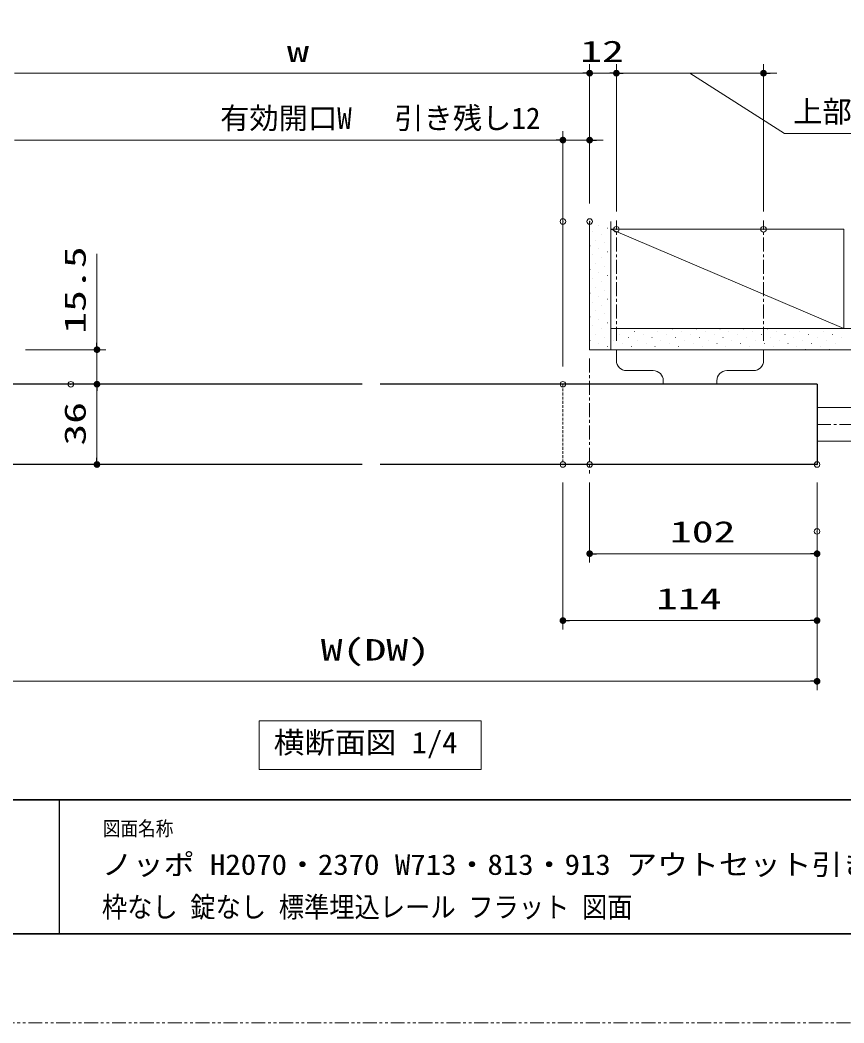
# Model space of a CAD drawing. Units: millimetres, scale not verified. Extents: x -1306 to 1306, y -607 to 607.
# Drawn here: x -910.5 to -540.9, y -594 to -144.2 of the extents above; entities that cross this region are included whole.
import ezdxf
from ezdxf.enums import TextEntityAlignment as Align

# ---------------------------------------------------------------- set-up
doc = ezdxf.new("R2010")
doc.units = ezdxf.units.MM
doc.header["$LTSCALE"] = 5
doc.header["$PDMODE"] = 32
doc.header["$PDSIZE"] = 2.5
for name, pattern in [('USER1', [2.5, 1.25, -0.25, 0.25, -0.25, 0.25, -0.25]), ('USER2', [0.375, 0.25, -0.125]), ('USER3', [2, 1.25, -0.25, 0.25, -0.25])]:
    doc.linetypes.add(name, pattern=pattern)
for name, color, linetype, lineweight in [('0-1_線(黄)', 2, 'Continuous', 15), ('0-3_陰線', 1, 'USER1', 9), ('0-C_中心線', 3, 'USER3', 9), ('0-D_線(白)', 7, 'Continuous', 30), ('1-0_線(水)', 4, 'Continuous', 9), ('1-1_寸法線', 3, 'Continuous', 13), ('1-2_ハッチング', 6, 'Continuous', 9), ('1-4_DEFPOINTS', 7, 'Continuous', 5), ('1-5_0', 3, 'Continuous', 25), ('1-7_点線(黄)', 2, 'USER2', 15), ('1-8_図面枠', 7, 'Continuous', 35)]:
    doc.layers.add(name, color=color, linetype=linetype, lineweight=lineweight)
doc.styles.add('ＭＳ ゴシック', font='')
doc.styles.get('ＭＳ ゴシック').set_extended_font_data('MS Gothic')

# ---------------------------------------------------------------- blocks, each defined once
blk = doc.blocks.new('_DOT')
at = {"layer": '1-5_0'}
blk.add_line((-2.5, 0), (-5, 0), dxfattribs=at)
for points in [[(0, 0), (-2.5, 0), (-2.48, 0.313)], [(0, 0), (-2.48, -0.313), (-2.5, 0)], [(0, 0), (-2.48, 0.313), (-2.421, 0.622)], [(0, 0), (-2.421, -0.622), (-2.48, -0.313)], [(0, 0), (-2.421, 0.622), (-2.324, 0.92)], [(0, 0), (-2.324, -0.92), (-2.421, -0.622)], [(0, 0), (-2.324, 0.92), (-2.191, 1.204)], [(0, 0), (-2.191, -1.204), (-2.324, -0.92)], [(0, 0), (-2.191, 1.204), (-2.023, 1.469)], [(0, 0), (-2.023, -1.469), (-2.191, -1.204)], [(0, 0), (-2.023, 1.469), (-1.822, 1.711)], [(0, 0), (-1.822, -1.711), (-2.023, -1.469)], [(0, 0), (-1.822, 1.711), (-1.594, 1.926)], [(0, 0), (-1.594, -1.926), (-1.822, -1.711)], [(0, 0), (-1.594, 1.926), (-1.34, 2.111)], [(0, 0), (-1.34, -2.111), (-1.594, -1.926)], [(0, 0), (-1.34, 2.111), (-1.064, 2.262)], [(0, 0), (-1.064, -2.262), (-1.34, -2.111)], [(0, 0), (-1.064, 2.262), (-0.773, 2.378)], [(0, 0), (-0.773, -2.378), (-1.064, -2.262)], [(0, 0), (-0.773, 2.378), (-0.468, 2.456)], [(0, 0), (-0.468, -2.456), (-0.773, -2.378)], [(0, 0), (-0.468, 2.456), (-0.157, 2.495)], [(0, 0), (-0.157, -2.495), (-0.468, -2.456)], [(0, 0), (-0.157, 2.495), (0.157, 2.495)], [(0, 0), (0.157, -2.495), (-0.157, -2.495)], [(0, 0), (0.157, 2.495), (0.468, 2.456)], [(0, 0), (0.468, 2.456), (0.773, 2.378)], [(0, 0), (0.773, 2.378), (1.064, 2.262)], [(0, 0), (1.064, 2.262), (1.34, 2.111)], [(0, 0), (1.34, 2.111), (1.594, 1.926)], [(0, 0), (1.594, 1.926), (1.822, 1.711)], [(0, 0), (1.822, 1.711), (2.023, 1.469)], [(0, 0), (2.023, 1.469), (2.191, 1.204)], [(0, 0), (2.191, 1.204), (2.324, 0.92)], [(0, 0), (2.324, 0.92), (2.421, 0.622)], [(0, 0), (2.421, 0.622), (2.48, 0.313)], [(0, 0), (2.48, 0.313), (2.5, 0)], [(0, 0), (0.468, -2.456), (0.157, -2.495)], [(0, 0), (0.773, -2.378), (0.468, -2.456)], [(0, 0), (1.064, -2.262), (0.773, -2.378)], [(0, 0), (1.34, -2.111), (1.064, -2.262)], [(0, 0), (1.594, -1.926), (1.34, -2.111)], [(0, 0), (1.822, -1.711), (1.594, -1.926)], [(0, 0), (2.023, -1.469), (1.822, -1.711)], [(0, 0), (2.191, -1.204), (2.023, -1.469)], [(0, 0), (2.324, -0.92), (2.191, -1.204)], [(0, 0), (2.421, -0.622), (2.324, -0.92)], [(0, 0), (2.48, -0.313), (2.421, -0.622)], [(0, 0), (2.5, 0), (2.48, -0.313)]]:
    blk.add_solid(points, dxfattribs=at)

msp = doc.modelspace()

# ---------------------------------------------------------------- linework, layer by layer
at = {"layer": '0-1_線(黄)'}
for p, q in [((-654.957, -292.044), (-654.957, -234.544)), ((-645.457, -292.044), (-645.457, -234.544)), ((-645.457, -238.044), (-540.957, -238.044)), ((-645.457, -282.544), (-451.458, -282.544)), ((-654.957, -292.044), (-451.458, -292.044)), ((-642.957, -296.944), (-642.957, -292.044)), ((-576.957, -296.944), (-576.957, -292.044)), ((-638.457, -301.444), (-626.417, -301.444)), ((-581.457, -301.444), (-593.417, -301.444)), ((-621.917, -305.944), (-621.917, -307.544)), ((-597.917, -305.944), (-597.917, -307.544))]:
    msp.add_line(p, q, dxfattribs=at)
msp.add_lwpolyline([(-645.457, -238.044), (-540.957, -282.544), (-540.957, -238.044)], dxfattribs=at)
msp.add_lwpolyline([(-803.259, -458.544), (-703.553, -458.544), (-703.553, -480.379), (-803.259, -480.379)], close=True, dxfattribs=at)
for centre, start, end in [((-638.457, -296.944), 180, 270), ((-581.457, -296.944), 270, 0), ((-626.417, -305.944), 0, 90), ((-593.417, -305.944), 90, 180)]:
    msp.add_arc(centre, 4.5, start, end, dxfattribs=at)
at = {"layer": '0-3_陰線', "color": 4}
msp.add_line((387.036, -594), (-1292.964, -594), dxfattribs=at)
at = {"layer": '0-C_中心線'}
for p, q in [((-642.957, -288.044), (-642.957, -234.047)), ((-576.957, -288.044), (-576.957, -234.047)), ((-654.957, -296.044), (-654.957, -347.544)), ((-552.954, -325.544), (-451.458, -325.544))]:
    msp.add_line(p, q, dxfattribs=at)
at = {"layer": '0-D_線(白)'}
for p, q in [((-756.955, -307.544), (-952.957, -307.544)), ((-552.954, -307.544), (-748.955, -307.544)), ((-552.954, -307.544), (-552.954, -343.544)), ((-756.955, -343.544), (-952.957, -343.544)), ((-552.954, -343.544), (-748.955, -343.544))]:
    msp.add_line(p, q, dxfattribs=at)
at = {"layer": '1-0_線(水)'}
for p, q in [((-475.758, -318.044), (-552.954, -318.044)), ((-475.758, -333.044), (-552.954, -333.044))]:
    msp.add_line(p, q, dxfattribs=at)
at = {"layer": '1-1_寸法線'}
for p, q in [((-654.957, -226.544), (-654.957, -164.044)), ((-654.957, -226.544), (-654.957, -164.044)), ((-642.957, -230.044), (-642.957, -164.044)), ((-642.957, -230.044), (-642.957, -164.044)), ((-576.957, -230.044), (-576.957, -164.044)), ((-912.957, -168.044), (-657.957, -168.044)), ((-657.957, -168.044), (-660.957, -168.044)), ((-654.957, -168.044), (-642.957, -168.044)), ((-645.957, -168.044), (-648.957, -168.044)), ((-642.957, -168.044), (-576.957, -168.044)), ((-642.957, -168.044), (-576.957, -168.044)), ((-639.957, -168.044), (-636.957, -168.044)), ((-573.957, -168.044), (-570.957, -168.044)), ((-666.957, -299.544), (-666.957, -194.044)), ((-666.957, -226.544), (-666.957, -194.044)), ((-654.957, -226.544), (-654.957, -194.044)), ((-912.957, -198.044), (-669.957, -198.044)), ((-669.957, -198.044), (-746.576, -198.044)), ((-654.957, -198.044), (-666.957, -198.044)), ((-651.957, -198.044), (-648.957, -198.044)), ((-875.957, -289.044), (-875.957, -248.997)), ((-907.957, -292.044), (-871.957, -292.044)), ((-875.957, -307.544), (-875.957, -292.044)), ((-907.957, -307.544), (-871.957, -307.544)), ((-879.708, -307.544), (-871.957, -307.544)), ((-875.957, -310.544), (-875.957, -313.544)), ((-875.957, -310.544), (-875.957, -340.544)), ((-907.957, -343.544), (-871.957, -343.544)), ((-666.957, -351.544), (-666.957, -417.544)), ((-654.957, -351.544), (-654.957, -387.544)), ((-552.954, -351.544), (-552.954, -387.544)), ((-552.954, -351.544), (-552.954, -444.776)), ((-552.954, -381.544), (-552.954, -417.544)), ((-555.954, -383.544), (-651.957, -383.544)), ((-555.954, -413.544), (-663.957, -413.544)), ((-949.957, -440.776), (-555.954, -440.776))]:
    msp.add_line(p, q, dxfattribs=at)
msp.add_lwpolyline([(-609.957, -168.044), (-567.626, -195.093), (-436.007, -195.093)], dxfattribs=at)
at = {"layer": '1-2_ハッチング'}
for p, q in [((-654.851, -234.909), (-654.801, -234.909)), ((-650.874, -236.235), (-650.824, -236.235)), ((-646.896, -237.561), (-646.846, -237.561)), ((-653.526, -238.887), (-653.476, -238.887)), ((-652.2, -242.864), (-652.15, -242.864)), ((-649.548, -240.212), (-649.498, -240.212)), ((-645.571, -241.538), (-645.521, -241.538)), ((-654.851, -245.516), (-654.801, -245.516)), ((-650.874, -246.842), (-650.824, -246.842)), ((-648.222, -244.19), (-648.172, -244.19)), ((-653.526, -249.493), (-653.476, -249.493)), ((-649.548, -250.819), (-649.498, -250.819)), ((-646.896, -248.167), (-646.846, -248.167)), ((-654.851, -256.122), (-654.801, -256.122)), ((-652.2, -253.471), (-652.15, -253.471)), ((-648.222, -254.797), (-648.172, -254.797)), ((-645.571, -252.145), (-645.521, -252.145)), ((-653.526, -260.1), (-653.476, -260.1)), ((-650.874, -257.448), (-650.824, -257.448)), ((-646.896, -258.774), (-646.846, -258.774)), ((-652.2, -264.077), (-652.15, -264.077)), ((-649.548, -261.426), (-649.498, -261.426)), ((-645.571, -262.752), (-645.521, -262.752)), ((-654.851, -266.729), (-654.801, -266.729)), ((-650.874, -268.055), (-650.824, -268.055)), ((-648.222, -265.403), (-648.172, -265.403)), ((-646.896, -269.381), (-646.846, -269.381)), ((-653.526, -270.706), (-653.476, -270.706)), ((-649.548, -272.032), (-649.498, -272.032)), ((-645.571, -273.358), (-645.521, -273.358)), ((-654.851, -277.336), (-654.801, -277.336)), ((-652.2, -274.684), (-652.15, -274.684)), ((-650.874, -278.661), (-650.824, -278.661)), ((-648.222, -276.01), (-648.172, -276.01)), ((-653.526, -281.313), (-653.476, -281.313)), ((-649.548, -282.639), (-649.498, -282.639)), ((-646.896, -279.987), (-646.846, -279.987)), ((-638.941, -282.639), (-638.891, -282.639)), ((-628.335, -282.639), (-628.285, -282.639)), ((-617.728, -282.639), (-617.678, -282.639)), ((-607.122, -282.639), (-607.072, -282.639)), ((-596.515, -282.639), (-596.465, -282.639)), ((-585.908, -282.639), (-585.858, -282.639)), ((-575.302, -282.639), (-575.252, -282.639)), ((-564.695, -282.639), (-564.645, -282.639)), ((-554.089, -282.639), (-554.039, -282.639)), ((-543.482, -282.639), (-543.432, -282.639)), ((-652.2, -285.291), (-652.15, -285.291)), ((-648.222, -286.616), (-648.172, -286.616)), ((-645.571, -283.965), (-645.521, -283.965)), ((-641.593, -285.291), (-641.543, -285.291)), ((-637.616, -286.616), (-637.566, -286.616)), ((-634.964, -283.965), (-634.914, -283.965)), ((-630.986, -285.291), (-630.936, -285.291)), ((-627.009, -286.616), (-626.959, -286.616)), ((-624.357, -283.965), (-624.307, -283.965)), ((-620.38, -285.291), (-620.33, -285.291)), ((-616.402, -286.616), (-616.352, -286.616)), ((-613.751, -283.965), (-613.701, -283.965)), ((-609.773, -285.291), (-609.723, -285.291)), ((-605.796, -286.616), (-605.746, -286.616)), ((-603.144, -283.965), (-603.094, -283.965)), ((-599.167, -285.291), (-599.117, -285.291)), ((-595.189, -286.616), (-595.139, -286.616)), ((-592.538, -283.965), (-592.488, -283.965)), ((-588.56, -285.291), (-588.51, -285.291)), ((-584.583, -286.616), (-584.533, -286.616)), ((-581.931, -283.965), (-581.881, -283.965)), ((-577.953, -285.291), (-577.903, -285.291)), ((-573.976, -286.616), (-573.926, -286.616)), ((-571.324, -283.965), (-571.274, -283.965)), ((-567.347, -285.291), (-567.297, -285.291)), ((-563.369, -286.616), (-563.319, -286.616)), ((-560.718, -283.965), (-560.668, -283.965)), ((-556.74, -285.291), (-556.69, -285.291)), ((-552.763, -286.616), (-552.713, -286.616)), ((-550.111, -283.965), (-550.061, -283.965)), ((-546.134, -285.291), (-546.084, -285.291)), ((-542.156, -286.616), (-542.106, -286.616)), ((-654.851, -287.942), (-654.801, -287.942)), ((-653.526, -291.92), (-653.476, -291.92)), ((-650.874, -289.268), (-650.824, -289.268)), ((-646.896, -290.594), (-646.846, -290.594)), ((-644.245, -287.942), (-644.195, -287.942)), ((-642.919, -291.92), (-642.869, -291.92)), ((-640.267, -289.268), (-640.217, -289.268)), ((-636.29, -290.594), (-636.24, -290.594)), ((-633.638, -287.942), (-633.588, -287.942)), ((-632.312, -291.92), (-632.262, -291.92)), ((-629.661, -289.268), (-629.611, -289.268)), ((-625.683, -290.594), (-625.633, -290.594)), ((-623.032, -287.942), (-622.982, -287.942)), ((-621.706, -291.92), (-621.656, -291.92)), ((-619.054, -289.268), (-619.004, -289.268)), ((-615.077, -290.594), (-615.027, -290.594)), ((-612.425, -287.942), (-612.375, -287.942)), ((-611.099, -291.92), (-611.049, -291.92)), ((-608.447, -289.268), (-608.397, -289.268)), ((-604.47, -290.594), (-604.42, -290.594)), ((-601.818, -287.942), (-601.768, -287.942)), ((-600.493, -291.92), (-600.443, -291.92)), ((-597.841, -289.268), (-597.791, -289.268)), ((-593.863, -290.594), (-593.813, -290.594)), ((-591.212, -287.942), (-591.162, -287.942)), ((-589.886, -291.92), (-589.836, -291.92)), ((-587.234, -289.268), (-587.184, -289.268)), ((-583.257, -290.594), (-583.207, -290.594)), ((-580.605, -287.942), (-580.555, -287.942)), ((-579.279, -291.92), (-579.229, -291.92)), ((-576.628, -289.268), (-576.578, -289.268)), ((-572.65, -290.594), (-572.6, -290.594)), ((-569.999, -287.942), (-569.949, -287.942)), ((-568.673, -291.92), (-568.623, -291.92)), ((-566.021, -289.268), (-565.971, -289.268)), ((-562.044, -290.594), (-561.994, -290.594)), ((-559.392, -287.942), (-559.342, -287.942)), ((-558.066, -291.92), (-558.016, -291.92)), ((-555.414, -289.268), (-555.364, -289.268)), ((-551.437, -290.594), (-551.387, -290.594)), ((-548.785, -287.942), (-548.735, -287.942)), ((-547.46, -291.92), (-547.41, -291.92)), ((-544.808, -289.268), (-544.758, -289.268))]:
    msp.add_line(p, q, dxfattribs=at)
at = {"layer": '1-4_DEFPOINTS'}
for p in [(-654.957, -168.044), (-642.957, -168.044), (-576.957, -168.044), (-666.957, -198.044), (-654.957, -198.044), (-666.957, -234.544), (-654.957, -234.544), (-642.957, -238.044), (-576.957, -238.044), (-887.708, -307.544), (-875.957, -307.544), (-666.957, -307.544), (-875.957, -343.544), (-666.957, -343.544), (-654.957, -343.544), (-552.954, -343.544), (-552.954, -373.544), (-654.957, -383.544), (-666.957, -413.544), (-552.954, -440.776)]:
    msp.add_point(p, dxfattribs=at)
at = {"layer": '1-5_0', "color": 7}
msp.add_line((-892.964, -494), (-892.964, -554), dxfattribs=at)
msp.add_line((-892.964, -494), (-892.964, -554), dxfattribs=at)
at = {"layer": '1-7_点線(黄)'}
msp.add_line((-666.957, -307.544), (-666.957, -343.544), dxfattribs=at)
at = {"layer": '1-8_図面枠'}
msp.add_line((-1252.964, -494), (347.036, -494), dxfattribs=at)
msp.add_lwpolyline([(-1252.964, -554), (347.036, -554), (347.036, 554), (-1252.964, 554)], close=True, dxfattribs=at)

# ---------------------------------------------------------------- block references
at = {"layer": '1-1_寸法線', "xscale": 0.6, "yscale": 0.6}
for p in [(-654.957, -168.044), (-654.957, -168.044), (-642.957, -168.044), (-666.957, -198.044), (-666.957, -198.044), (-552.954, -383.544), (-552.954, -413.544), (-552.954, -440.776)]:
    msp.add_blockref('_DOT', p, dxfattribs=at)
for p, rotation in [((-642.957, -168.044), 180), ((-576.957, -168.044), 180), ((-654.957, -198.044), 180), ((-875.957, -292.044), 270), ((-875.957, -307.544), 90), ((-875.957, -307.544), 90), ((-875.957, -343.544), 270), ((-654.957, -383.544), 180), ((-666.957, -413.544), 180)]:
    msp.add_blockref('_DOT', p, dxfattribs=dict(at, rotation=rotation))

# ---------------------------------------------------------------- texts
at = {"layer": '0-1_線(黄)', "style": 'ＭＳ ゴシック', "width": 1.05}
msp.add_text('横断面図 1/4', height=9.604, dxfattribs=at).set_placement((-796.683, -475.923), align=Align.BOTTOM_LEFT)
at = {"layer": '1-1_寸法線', "style": 'ＭＳ ゴシック', "width": 1.5}
for s, p in [('w', (-790.695, -165.895)), ('12', (-659.195, -165.895)), ('102', (-618.955, -381.395)), ('114', (-625.194, -411.395)), ('W(DW)', (-775.574, -434.341))]:
    msp.add_text(s, height=9.604, dxfattribs=at).set_placement(p, align=Align.BOTTOM_LEFT)
at = {"layer": '1-1_寸法線', "style": 'ＭＳ ゴシック'}
for s, p in [('上部調整ガイド巾 66', (-563.626, -192.943)), ('有効開口W', (-820.695, -195.895)), ('引き残し12', (-742.576, -195.895))]:
    msp.add_text(s, height=9.621, dxfattribs=at).set_placement(p, align=Align.BOTTOM_LEFT)
at = {"layer": '1-1_寸法線', "style": 'ＭＳ ゴシック', "width": 1.5}
for s, p in [('15.5', (-878.107, -284.901)), ('36', (-878.107, -335.068))]:
    msp.add_text(s, height=9.604, rotation=90, dxfattribs=at).set_placement(p, align=Align.BOTTOM_LEFT)
at = {"layer": '1-8_図面枠', "style": 'ＭＳ ゴシック'}
for s, height, width, p in [('図面名称', 6.452, 0.9, (-873.367, -511.963)), ('ノッポ H2070・2370 W713・813・913 アウトセット引き戸(床レールタイプ)', 9.236, 1.1, (-873.76, -530.357)), ('枠なし 錠なし 標準埋込レール フラット 図面', 9.236, 0.9, (-873.76, -549.409))]:
    msp.add_text(s, height=height, dxfattribs=dict(at, width=width)).set_placement(p, align=Align.BOTTOM_LEFT)

doc.saveas('drawing.dxf')
